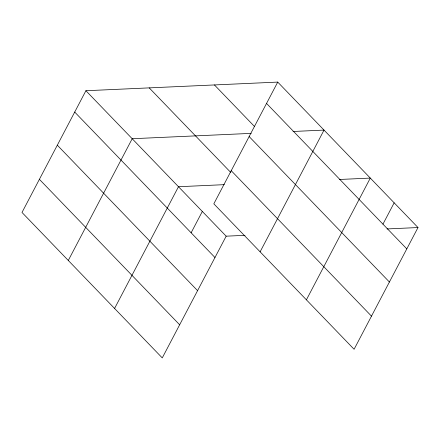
<?xml version="1.0" encoding="UTF-8"?>
<svg xmlns="http://www.w3.org/2000/svg" width="440" height="440" viewBox="0 0 440 440"><rect width="100%" height="100%" fill="white"/><g stroke="black" fill="none" stroke-linecap="round" stroke-linejoin="round"><path stroke-width="0.66" d="M277.739 82.093L213.829 203.825L354.09 349.272L418 227.546L277.739 82.093L85.91 90.728L22 212.454L162.261 357.907L226.171 236.176L245.025 235.329M68.288 260.458L132.198 138.727L251.213 133.37M114.571 308.457L178.481 186.725L224.274 184.663M191.125 232.788L202.323 211.453M260.117 251.823L324.027 130.092L293.046 131.483M306.4 299.822L370.31 178.09L339.334 179.482M382.954 224.153L394.158 202.818M387.024 228.938L418 227.546M266.541 103.428L406.797 248.881M214.44 84.942L254.518 126.506M249.145 136.56L389.406 282.007M231.226 170.693L371.486 316.145M149.215 87.879L230.808 172.491M85.91 90.728L226.171 236.176M74.707 112.063L214.968 257.516M57.316 145.195L197.571 290.642M39.391 179.328L179.652 324.781"/></g></svg>
